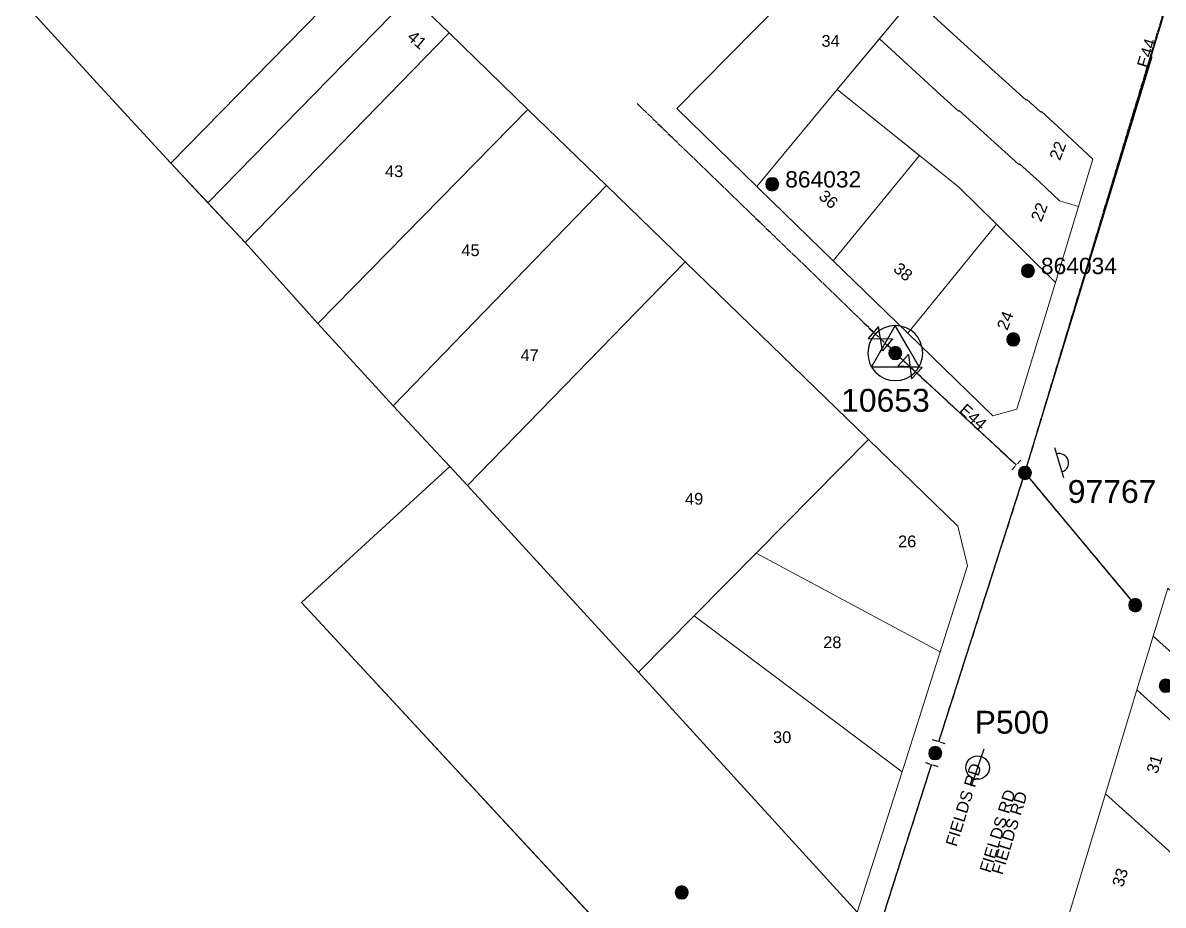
# Model space of a CAD drawing. Header units: metres. Extents: x 303351 to 304687, y 6235874 to 6237126.
# Drawn here: x 304219.1 to 304394, y 6236521.1 to 6236656.4 of the extents above; entities that cross this region are included whole.
import ezdxf
from ezdxf.enums import TextEntityAlignment as Align

# ---------------------------------------------------------------- set-up
doc = ezdxf.new("R2010")
doc.units = ezdxf.units.M
doc.linetypes.add('Cable Exist OH', pattern=[1, 1, 0])
doc.layers.get('0').update_dxf_attribs({"color": 6})
for name, color, linetype, lineweight in [('Cadastre Buildings_SP_EXT', 9, 'Continuous', 5), ('Cadastre Land Parcels_SP_EXT', 9, 'Continuous', 5), ('Cadastre Roads_SP_EXT', 9, 'Continuous', 5)]:
    doc.layers.add(name, color=color, linetype=linetype, lineweight=lineweight)
for name, color, linetype in [('Equip_LV_EXT', 7, 'Continuous'), ('Equip_SP_HV_EXT', 7, 'Continuous'), ('Mains_HV_EXT', 7, 'Continuous'), ('Mains_LV_EXT', 7, 'Continuous'), ('Mains_SL_EXT', 7, 'Continuous'), ('Notes_HV_MISC', 7, 'Continuous'), ('Notes_LV_MISC', 7, 'Continuous'), ('OH_Details_SP_MISC', 7, 'Continuous'), ('Sub_SP_TR_HV_LV_EXT', 7, 'Continuous'), ('SupportsOH_SP_TR_HV_LV_SL_EXT', 7, 'Continuous')]:
    doc.layers.add(name, color=color, linetype=linetype)
doc.styles.add('HVSW_LABEL', font='arial.ttf')
doc.styles.add('POLE_LABEL', font='arial.ttf')
doc.styles.get("Standard").update_dxf_attribs({"font": 'arial.ttf'})

# ---------------------------------------------------------------- blocks, each defined once
blk = doc.blocks.new('SUB_POLE_EXT')
blk.add_wipeout([(0, 4.22), (0.42, 4.2), (0.83, 4.14), (1.21, 4.05), (1.62, 3.9), (1.99, 3.72), (2.35, 3.51), (2.68, 3.26), (2.99, 2.99), (3.28, 2.66), (3.52, 2.34), (3.76, 1.92), (3.9, 1.62), (4.04, 1.23), (4.18, 0.63), (4.22, 0), (4.18, -0.61), (4.06, -1.15), (3.9, -1.62), (3.58, -2.24), (3.22, -2.73), (2.97, -3.01), (2.68, -3.26), (2.36, -3.5), (2, -3.72), (1.64, -3.89), (1.25, -4.03), (0.82, -4.14), (0.42, -4.2), (0, -4.22), (-0.41, -4.2), (-0.8, -4.15), (-1.21, -4.05), (-1.62, -3.9), (-1.99, -3.73), (-2.35, -3.51), (-2.68, -3.26), (-2.96, -3.02), (-3.23, -2.72), (-3.51, -2.35), (-3.71, -2.01), (-3.91, -1.6), (-4.05, -1.21), (-4.16, -0.76), (-4.22, -0.14), (-4.21, 0.39), (-4.14, 0.83), (-4.03, 1.27), (-3.9, 1.63), (-3.71, 2.02), (-3.5, 2.37), (-3.28, 2.67), (-2.99, 2.99), (-2.68, 3.27), (-2.33, 3.52), (-1.98, 3.73), (-1.63, 3.9), (-1.2, 4.05), (-0.78, 4.15), (-0.4, 4.21)])
blk.add_line((2.16, 0.48), (2.16, 0.48, 0))
blk.add_lwpolyline([(-4.22, 0, 1), (4.22, 0, 1)], format="xyb", close=True)
blk.add_lwpolyline([(2.14, 0.52), (0, 4.22), (-3.66, -2.11), (3.66, -2.11)], close=True)
for tag, height, flags, p in [('ASSET_NUM', 3.5, 8, (2, 2)), ('STREET_CODE', 0.2, 9, (1.5, 0)), ('CONSTRUCTED_VOLTAGE', 0.2, 9, (1.5, -0.2)), ('OPERATING_VOLTAGE', 0.2, 9, (1.5, -0.6)), ('OPERATED_BY', 0.2, 9, (1.5, -0.8)), ('ORIENTATION', 0.2, 9, (1.5, -1.2)), ('OWNED_BY', 0.2, 9, (1.5, -1.4)), ('SECONDARY_VOLTAGE', 0.2, 9, (1.5, -1.6)), ('STATE', 0.2, 9, (1.5, -1.8)), ('NO_PHASES', 0.2, 9, (1.5, -0.4)), ('MAINTAINED_BY', 0.2, 9, (1.5, -1)), ('SUBSTATION_TYPE', 0.2, 9, (1.5, -2)), ('STREETNAME', 0.2, 9, (1.5, -2.8)), ('SUBURB', 0.2, 9, (1.5, -3)), ('Z', 0.2, 1, (1.5, -3.4)), ('USAGE', 0.2, 9, (1.5, -2.2)), ('LEGEND', 0.2, 9, (1.5, -2.4)), ('LOCATION', 0.2, 9, (1.5, -2.6)), ('NOTES', 0.2, 9, (1.5, -3.2))]:
    blk.add_attdef(tag, text='', height=height, dxfattribs=dict(flags=flags)).set_placement(p, align=Align.MIDDLE_LEFT)
blk = doc.blocks.new('LV_OH_LINKS_DISTFUSE_EXT')
for p, q in [((0, 0), (0.96, 0)), ((3.84, 0), (4.8, 0))]:
    blk.add_line(p, q)
blk.add_lwpolyline([(3.84, -1.2), (3.84, 1.2), (0.96, -1.2), (0.96, 1.2)], close=True)
at = {"flags": 9}
for tag, p in [('ACTUAL_STATUS', (0, 0)), ('CONSTRUCTED_VOLTAGE', (0, -0.2)), ('OPERATING_VOLTAGE', (0, -0.6)), ('ORIENTATION', (0, -0.8)), ('OWNED_BY', (0, -1)), ('STATE', (0, -1.2)), ('SWITCH_TYPE', (0, -1.4)), ('NO_PHASES', (0, -0.4)), ('USAGE', (0, -1.6)), ('NOTES', (0, -1.8))]:
    blk.add_attdef(tag, text='', height=0.2, dxfattribs=at).set_placement(p, align=Align.MIDDLE_LEFT)
at = {"flags": 1}
blk.add_attdef('Z', (0, 0), '', height=0.2, dxfattribs=at)
blk = doc.blocks.new('POLE_EXT')
blk.add_hatch(color=256).paths.add_polyline_path([(-1, 0, 1), (1, 0, 1)])
blk.add_lwpolyline([(-1, 0, 1), (1, 0, 1)], format="xyb", close=True)
for tag, height, flags, p in [('pNumber', 2.5, 8, (-17.84, 2.07)), ('OWNED_BY', 0.2, 9, (1.35, -0.4)), ('SPECIAL_USE', 0.2, 9, (1.35, -0.8)), ('STATE', 0.2, 9, (1.35, -1)), ('cLV', 0.2, 9, (1.35, -1.4)), ('hDepth', 0.2, 9, (1.35, -1.6)), ('hDia', 0.2, 9, (1.35, -1.8)), ('PARENT', 0.2, 9, (1.35, -0.6)), ('USAGE', 0.2, 9, (1.35, -1.2)), ('cHV', 0.2, 9, (1.35, -2)), ('cLinedev', 0.2, 9, (1.35, -3.4)), ('LBRACKET', 0.2, 9, (1.35, -2.2)), ('LExisting', 0.2, 9, (1.35, -2.4)), ('LANTNUMBER', 0.2, 9, (1.35, -2.6)), ('LOther', 0.2, 9, (1.35, -2.8)), ('LRemove', 0.2, 9, (1.35, -3)), ('LEGEND', 0.2, 9, (1.35, -3.2)), ('LOCATION', 0.2, 9, (1.35, -3.6)), ('pExisting', 0.2, 9, (1.35, -3.8)), ('pFooting', 0.2, 9, (1.35, -4.4)), ('pNew', 0.2, 9, (1.35, -4.6)), ('pRelocate', 0.2, 9, (1.35, -5)), ('pRemove', 0.2, 9, (1.35, -5.2)), ('PFNUMBER', 0.2, 9, (1.35, -4)), ('NEWPFNUMBER', 0.2, 9, (1.35, -4.2)), ('pReplace', 0.2, 9, (1.35, -5.4)), ('pStay', 0.2, 9, (1.35, -5.6)), ('pType', 0.2, 9, (1.35, -5.8)), ('cspan', 0.2, 9, (1.35, -6)), ('STREETNAME', 0.2, 9, (1.35, -6.2)), ('SUBURB', 0.2, 9, (1.35, -6.4)), ('OPERATED_BY', 0.2, 9, (1.36, -7.01)), ('NOTES', 0.2, 9, (1.35, -6.6)), ('MAINTAINED_BY', 0.2, 9, (1.36, -6.81))]:
    blk.add_attdef(tag, text='', height=height, dxfattribs=dict(flags=flags)).set_placement(p, align=Align.MIDDLE_LEFT)
at = {"style": 'POLE_LABEL'}
for tag, height, flags, p in [('ASSET_NUM', 2.5, 8, (2, 2)), ('STRUCTURE_PLANT_NUMBER', 0.2, 9, (1.35, 0.03)), ('STREET_CODE', 0.2, 9, (1.35, -0.2))]:
    blk.add_attdef(tag, text='', height=height, dxfattribs=dict(at, flags=flags)).set_placement(p, align=Align.MIDDLE_LEFT)
at = {"flags": 1}
blk.add_attdef('Z', (1.35, -7.33), '', height=0.2, dxfattribs=at)
blk = doc.blocks.new('HV_ABS_CLOSED_EXT')
blk.add_line((-3, 6.87), (3, 6.87))
blk.add_circle((0, 6.87), 1.8)
at = {"style": 'HVSW_LABEL'}
for tag, height, flags, p in [('ASSET_NUM', 3.5, 8, (2, 2)), ('STREET_CODE', 0.2, 9, (0, -0.2))]:
    blk.add_attdef(tag, text='', height=height, dxfattribs=dict(at, flags=flags)).set_placement(p, align=Align.MIDDLE_LEFT)
at = {"flags": 1}
blk.add_attdef('Z', (0, 0), '', height=0.2, dxfattribs=at)
at = {"flags": 9}
for tag, p in [('ACTUAL_STATUS', (0, -0.4)), ('CONSTRUCTED_VOLTAGE', (0, -0.6)), ('OPERATING_VOLTAGE', (0, -1)), ('ORIENTATION', (0, -1.2)), ('OWNED_BY', (0, -1.4)), ('STATE', (0, -1.6)), ('SWITCH_TYPE', (0, -1.8)), ('NO_PHASES', (0, -0.8)), ('STREETNAME', (0, -2.6)), ('SUBURB', (0, -2.8)), ('USAGE', (0, -2)), ('LEGEND', (0, -2.2)), ('LOCATION', (0, -2.4)), ('NOTES', (0, -3))]:
    blk.add_attdef(tag, text='', height=0.2, dxfattribs=at).set_placement(p, align=Align.MIDDLE_LEFT)
blk = doc.blocks.new('HV_USL_CLOSED_EXT')
blk.add_line((2.4, 5.5), (-2.4, 5.5))
blk.add_lwpolyline([(1.44, 5.5, 0.414214), (0, 6.94, 0.414214), (-1.44, 5.5)], format="xyb")
for tag, height, flags, p in [('ASSET_NUM', 2.5, 8, (2, 2)), ('STREET_CODE', 0.2, 9, (1.5, 0)), ('ACTUAL_STATUS', 0.2, 9, (1.5, -0.2)), ('CONSTRUCTED_VOLTAGE', 0.2, 9, (1.5, -0.4)), ('OPERATING_VOLTAGE', 0.2, 9, (1.5, -0.8)), ('ORIENTATION', 0.2, 9, (1.5, -1)), ('OWNED_BY', 0.2, 9, (1.5, -1.2)), ('OPERATED_BY', 0.2, 9, (1.5, -1.4)), ('STATE', 0.2, 9, (1.5, -1.8)), ('NO_PHASES', 0.2, 9, (1.5, -0.6)), ('MAINTAINED_BY', 0.2, 9, (1.5, -1.6)), ('SWITCH_TYPE', 0.2, 9, (1.5, -2)), ('STREETNAME', 0.2, 9, (1.5, -2.8)), ('SUBURB', 0.2, 9, (1.5, -3)), ('USAGE', 0.2, 9, (1.5, -2.2)), ('LEGEND', 0.2, 9, (1.5, -2.4)), ('LOCATION', 0.2, 9, (1.5, -2.6)), ('NOTES', 0.2, 9, (1.5, -3.2)), ('LABEL_ALIGNMENT', 0.2, 9, (1.5, -3.4)), ('Z', 0.2, 1, (1.5, -3.6))]:
    blk.add_attdef(tag, text='', height=height, dxfattribs=dict(flags=flags)).set_placement(p, align=Align.MIDDLE_LEFT)
blk = doc.blocks.new('End Shackle_NEW')
blk.add_line((1, 1.81), (-1, 1.81))
at = {"flags": 1}
blk.add_attdef('Z', (0, 0), '', height=0.2, dxfattribs=at)
at = {"flags": 9}
for tag, p in [('CONNECTOR_TYPE', (0, 0)), ('CONSTRUCTED_VOLTAGE', (0, -0.2)), ('OPERATING_VOLTAGE', (0, -0.6)), ('ORIENTATION', (0, -0.8)), ('OWNED_BY', (0, -1)), ('STATE', (0, -1.2)), ('NO_PHASES', (0, -0.4)), ('USAGE', (0, -1.4)), ('NOTES', (0, -1.6)), ('MAINTAINED_BY', (0, -1.81)), ('OPERATED_BY', (0, -2.01))]:
    blk.add_attdef(tag, text='', height=0.2, dxfattribs=at).set_placement(p, align=Align.MIDDLE_LEFT)
blk.add_wipeout([(-0.25, 0), (-0.25, 1.81), (0.25, 1.82), (0.25, 0)])

msp = doc.modelspace()

# ---------------------------------------------------------------- linework, layer by layer
at = {"layer": 'Cadastre Buildings_SP_EXT', "linetype": 'Continuous'}
msp.add_lwpolyline([(304347.11, 6236520.01), (304313.56, 6236556.82), (304287.34, 6236585.47), (304284.64, 6236588.39), (304261.88, 6236567.52), (304312.63, 6236512.72), (304347.11, 6236520.01)], close=True, dxfattribs=at)
at = {"layer": 'Cadastre Land Parcels_SP_EXT', "linetype": 'Continuous'}
for p, q in [((304230.47, 6236647.23), (304219.12, 6236659.65)), ((304241.82, 6236634.91), (304230.47, 6236647.23)), ((304253.21, 6236622.73), (304241.82, 6236634.91)), ((304264.36, 6236610.31), (304253.21, 6236622.73)), ((304275.95, 6236597.69), (304264.36, 6236610.31)), ((304284.64, 6236588.39), (304275.95, 6236597.69)), ((304261.88, 6236567.52), (304284.64, 6236588.39)), ((304312.63, 6236512.72), (304261.88, 6236567.52))]:
    msp.add_line(p, q, dxfattribs=at)
for points in [[(304344.04, 6236646.19), (304361.36, 6236667.06), (304351.58, 6236675.9), (304319.44, 6236643.25), (304331.68, 6236631.32), (304344.04, 6236646.19)], [(304261.45, 6236643.04), (304273.09, 6236654.97), (304278.61, 6236660.61), (304272.68, 6236666.36), (304241.82, 6236634.91), (304247.51, 6236628.82), (304261.45, 6236643.04)], [(304284.54, 6236654.85), (304278.61, 6236660.61), (304273.09, 6236654.97), (304261.45, 6236643.04), (304247.51, 6236628.82), (304253.21, 6236622.73), (304284.54, 6236654.85)], [(304362.97, 6236653.59), (304355.73, 6236660.28), (304350.5, 6236653.97), (304359.8, 6236645.42), (304362.65, 6236642.86), (304362.74, 6236642.96), (304371.9, 6236634.7), (304371.99, 6236634.79), (304375.06, 6236632.03), (304378.11, 6236629.11), (304381.03, 6236628.23), (304383.24, 6236635.52), (304378.55, 6236639.91), (304375.34, 6236642.81), (304375.25, 6236642.71), (304373.1, 6236644.65), (304373.01, 6236644.55), (304362.97, 6236653.59)], [(304296.6, 6236643.11), (304284.54, 6236654.85), (304253.21, 6236622.73), (304264.36, 6236610.31), (304296.6, 6236643.11)], [(304359.8, 6236645.42), (304350.5, 6236653.97), (304344.04, 6236646.19), (304362.66, 6236631.27), (304368.44, 6236625.55), (304377.49, 6236616.59), (304381.03, 6236628.23), (304378.11, 6236629.11), (304375.06, 6236632.03), (304371.99, 6236634.79), (304371.9, 6236634.7), (304362.74, 6236642.96), (304362.65, 6236642.86), (304359.8, 6236645.42)], [(304356.65, 6236636.08), (304344.04, 6236646.19), (304331.68, 6236631.32), (304332.13, 6236630.89), (304343.42, 6236619.92), (304356.65, 6236636.08)], [(304308.66, 6236631.44), (304296.6, 6236643.11), (304264.36, 6236610.31), (304275.95, 6236597.69), (304308.66, 6236631.44)], [(304320.71, 6236619.75), (304308.66, 6236631.44), (304275.95, 6236597.69), (304284.64, 6236588.39), (304287.34, 6236585.47), (304320.71, 6236619.75)], [(304362.54, 6236579.21), (304348.82, 6236592.52), (304331.59, 6236575.08), (304359.83, 6236559.96), (304364.01, 6236573.15), (304362.54, 6236579.21)], [(304359.83, 6236559.96), (304331.59, 6236575.08), (304322.11, 6236565.49), (304353.99, 6236541.56), (304359.83, 6236559.96)], [(304401.39, 6236563.76), (304394.74, 6236569.73), (304392.96, 6236563.85), (304392.5, 6236562.34), (304401.53, 6236554.23), (304407.09, 6236549.24), (304407.17, 6236549.33), (304415.09, 6236542.22), (304415.18, 6236542.31), (304418.33, 6236539.49), (304429.66, 6236529.14), (304434.34, 6236534.33), (304413.44, 6236552.94), (304413.52, 6236553.03), (304408.7, 6236557.36), (304408.62, 6236557.27), (304401.39, 6236563.76)], [(304353.99, 6236541.56), (304322.11, 6236565.49), (304313.56, 6236556.82), (304347.11, 6236520.01), (304353.99, 6236541.56)], [(304401.53, 6236554.23), (304392.5, 6236562.34), (304390.01, 6236554.12), (304424.3, 6236523.11), (304428.87, 6236528.27), (304429.66, 6236529.14), (304418.33, 6236539.49), (304415.18, 6236542.31), (304415.09, 6236542.22), (304407.17, 6236549.33), (304407.09, 6236549.24), (304401.53, 6236554.23)], [(304417.9, 6236516.82), (304424.3, 6236523.11), (304390.01, 6236554.12), (304385.18, 6236538.2), (304413.63, 6236512.63), (304417.9, 6236516.82)], [(304410.42, 6236509.47), (304413.63, 6236512.63), (304385.18, 6236538.2), (304379.14, 6236518.25), (304404.58, 6236503.73), (304410.42, 6236509.47)]]:
    msp.add_lwpolyline(points, close=True, dxfattribs=at)
at = {"layer": 'Mains_HV_EXT', "color": 7, "linetype": 'Cable Exist OH'}
for points in [[(304372.82, 6236587.38), (304396.77, 6236666.4), (304419.53, 6236741.27), (304447.05, 6236832.88), (304456.58, 6236866.06), (304478.6, 6236865.18)], [(304359.06, 6236544.42), (304372.82, 6236587.38)], [(304350.21, 6236516.67), (304359.06, 6236544.42)]]:
    msp.add_lwpolyline(points, dxfattribs=at)
at = {"layer": 'Mains_LV_EXT', "linetype": 'Cable Exist OH'}
for points in [[(304384.95, 6236627.62), (304400.55, 6236679.35)], [(304372.82, 6236587.38), (304384.95, 6236627.62)], [(304359.06, 6236544.42), (304372.82, 6236587.38)]]:
    msp.add_lwpolyline(points, dxfattribs=at)
at = {"layer": 'Mains_LV_EXT', "linetype": 'Cable Exist OH', "lineweight": 0}
msp.add_lwpolyline([(304350.21, 6236516.67), (304359.06, 6236544.42)], dxfattribs=at)
at = {"layer": 'Mains_SL_EXT', "linetype": 'Cable Exist OH'}
for points in [[(304384.99, 6236627.61), (304400.67, 6236679.23)], [(304372.82, 6236587.38), (304384.99, 6236627.61)], [(304350.21, 6236516.67), (304359.06, 6236544.42), (304372.82, 6236587.38)], [(304372.82, 6236587.38), (304389.74, 6236567.11)]]:
    msp.add_lwpolyline(points, dxfattribs=at)
at = {"layer": 'OH_Details_SP_MISC', "color": 7, "linetype": 'Continuous', "flags": 128}
msp.add_lwpolyline([(304372.82, 6236587.38), (304389.74, 6236567.11)], dxfattribs=at)

# ---------------------------------------------------------------- block references
at = {"layer": 'Equip_SP_HV_EXT'}
ref = msp.add_blockref('HV_USL_CLOSED_EXT', (304372.81, 6236587.34), dxfattribs=dict(at, rotation=286.5930801915655))
ref.add_attrib('ASSET_NUM', '97767', dxfattribs={"height": 3.5}).set_placement((304392.99, 6236586.29), align=Align.TOP_RIGHT)
ref = msp.add_blockref('HV_ABS_CLOSED_EXT', (304359.06, 6236544.42), dxfattribs=dict(at, rotation=251.2176535322619))
ref.add_attrib('ASSET_NUM', 'P500', dxfattribs={"layer": '0', "height": 3.5, "style": 'HVSW_LABEL'}).set_placement((304376.53, 6236549.16), align=Align.MIDDLE_RIGHT)
at = {"layer": 'Sub_SP_TR_HV_LV_EXT'}
ref = msp.add_blockref('SUB_POLE_EXT', (304352.94, 6236605.77), dxfattribs=at)
ref.add_attrib('ASSET_NUM', '10653', dxfattribs={"layer": '0', "height": 3.5}).set_placement((304351.43, 6236595.73), align=Align.BOTTOM_CENTER)
at = {"layer": 'SupportsOH_SP_TR_HV_LV_SL_EXT'}
ref = msp.add_blockref('POLE_EXT', (304334.06, 6236631.66), dxfattribs=at)
ref.add_attrib('ASSET_NUM', '864032', dxfattribs={"layer": '0', "height": 2.5, "style": 'POLE_LABEL'}).set_placement((304336.06, 6236632.41), align=Align.MIDDLE_LEFT)
ref = msp.add_blockref('POLE_EXT', (304373.28, 6236618.38), dxfattribs=at)
ref.add_attrib('ASSET_NUM', '864034', dxfattribs={"layer": '0', "height": 2.5, "style": 'POLE_LABEL'}).set_placement((304375.28, 6236619.13), align=Align.MIDDLE_LEFT)
for p in [(304371.04, 6236607.86), (304389.74, 6236567.11), (304394.43, 6236554.76), (304320.18, 6236523.06)]:
    msp.add_blockref('POLE_EXT', p, dxfattribs=at)

# ---------------------------------------------------------------- texts
at = {"layer": 'Cadastre Land Parcels_SP_EXT'}
for s, rotation, p in [('41', 319.9034, (304277.94, 6236654.01)), ('22', 68.5944, (304378.18, 6236635.18)), ('36', 319.8763, (304341.06, 6236629.56)), ('22', 68.5939, (304375.34, 6236625.77)), ('38', 319.8741, (304352.5, 6236618.45)), ('24', 68.5936, (304370.11, 6236609.12)), ('31', 73.1335, (304393.14, 6236541.15)), ('33', 73.1323, (304387.87, 6236523.77))]:
    msp.add_text(s, height=1.8, rotation=rotation, dxfattribs=at).set_placement(p)
for s, p in [('34', (304341.62, 6236652.74)), ('43', (304274.68, 6236632.75)), ('45', (304286.39, 6236620.64)), ('47', (304295.46, 6236604.55)), ('49', (304320.69, 6236582.52)), ('26', (304353.36, 6236575.99)), ('28', (304341.88, 6236560.52)), ('30', (304334.19, 6236545.97))]:
    msp.add_text(s, height=1.8, dxfattribs=at).set_placement(p)
at = {"layer": 'Cadastre Roads_SP_EXT'}
msp.add_text('FIELDS RD', height=1.8, rotation=72.7823, dxfattribs=at).set_placement((304369.36, 6236525.65))
at = {"layer": 'Mains_LV_EXT'}
for rotation, p in [(73.2811, (304391.69, 6236649.37)), (318.3653, (304362.62, 6236596.81))]:
    msp.add_text('E44', height=1.8, rotation=rotation, dxfattribs=at).set_placement(p)
at = {"layer": 'Notes_HV_MISC'}
msp.add_text('FIELDS RD', height=1.8, rotation=72.7823, dxfattribs=at).set_placement((304367.54, 6236525.94))
at = {"layer": 'Notes_LV_MISC'}
msp.add_text('FIELDS RD', height=1.8, rotation=72.7823, dxfattribs=at).set_placement((304362.33, 6236529.96))

# ---------------------------------------------------------------- next in the draw order: linework, layer by layer
at = {"layer": 'Cadastre Land Parcels_SP_EXT', "linetype": 'Continuous'}
for points in [[(304368.44, 6236625.55), (304362.66, 6236631.27), (304356.65, 6236636.08), (304343.42, 6236619.92), (304354.87, 6236608.81), (304368.44, 6236625.55)], [(304371.6, 6236597.19), (304377.49, 6236616.59), (304368.44, 6236625.55), (304354.87, 6236608.81), (304367.9, 6236596.16), (304371.6, 6236597.19)], [(304322.11, 6236565.49), (304331.59, 6236575.08), (304348.82, 6236592.52), (304320.71, 6236619.75), (304287.34, 6236585.47), (304313.56, 6236556.82), (304322.11, 6236565.49)]]:
    msp.add_lwpolyline(points, close=True, dxfattribs=at)
at = {"layer": 'Mains_HV_EXT', "color": 7, "linetype": 'Cable Exist OH'}
msp.add_lwpolyline([(304352.94, 6236605.77), (304370.43, 6236589.62), (304372.82, 6236587.38)], dxfattribs=at)
at = {"layer": 'Mains_LV_EXT', "linetype": 'Cable Exist OH'}
for points in [[(304313.33, 6236644.04), (304352.94, 6236605.77)], [(304352.94, 6236605.77), (304372.82, 6236587.38)]]:
    msp.add_lwpolyline(points, dxfattribs=at)
at = {"layer": 'Mains_SL_EXT', "linetype": 'Cable Exist OH'}
msp.add_lwpolyline([(304313.33, 6236644.04), (304352.94, 6236605.77), (304372.82, 6236587.38)], dxfattribs=at)
at = {"layer": 'OH_Details_SP_MISC', "color": 7, "linetype": 'Continuous', "flags": 128}
for points in [[(304308.8, 6236507.91), (304350.21, 6236516.67), (304359.06, 6236544.42), (304372.82, 6236587.38), (304392.35, 6236651.23)], [(304372.82, 6236587.38), (304352.94, 6236605.77)]]:
    msp.add_lwpolyline(points, dxfattribs=at)

# ---------------------------------------------------------------- next in the draw order: block references
at = {"layer": 'Equip_LV_EXT'}
for p, rotation in [((304352.47, 6236606.39), 138.824428012373), ((304353.44, 6236605.3), 317.2290779695408)]:
    msp.add_blockref('LV_OH_LINKS_DISTFUSE_EXT', p, dxfattribs=dict(at, rotation=rotation))
at = {"layer": 'SupportsOH_SP_TR_HV_LV_SL_EXT'}
msp.add_blockref('POLE_EXT', (304352.94, 6236605.77), dxfattribs=at)

# ---------------------------------------------------------------- next in the draw order: block references
at = {"layer": 'Mains_HV_EXT', "color": 7, "linetype": 'Continuous'}
for p, rotation in [((304372.82, 6236587.38), 46.88195990588122), ((304359.06, 6236544.42), 162.3072234907902)]:
    msp.add_blockref('End Shackle_NEW', p, dxfattribs=dict(at, rotation=rotation)).dxf.unprotected_set("ltscale", 0)

# ---------------------------------------------------------------- next in the draw order: block references
at = {"layer": 'Mains_HV_EXT', "color": 7, "linetype": 'Continuous', "rotation": 342.2470117222729}
msp.add_blockref('End Shackle_NEW', (304359.06, 6236544.42), dxfattribs=at).dxf.unprotected_set("ltscale", 0)
at = {"layer": 'SupportsOH_SP_TR_HV_LV_SL_EXT'}
msp.add_blockref('POLE_EXT', (304372.82, 6236587.38), dxfattribs=at)

# ---------------------------------------------------------------- next in the draw order: block references
msp.add_blockref('POLE_EXT', (304359.06, 6236544.42), dxfattribs=at)

doc.saveas('drawing.dxf')
